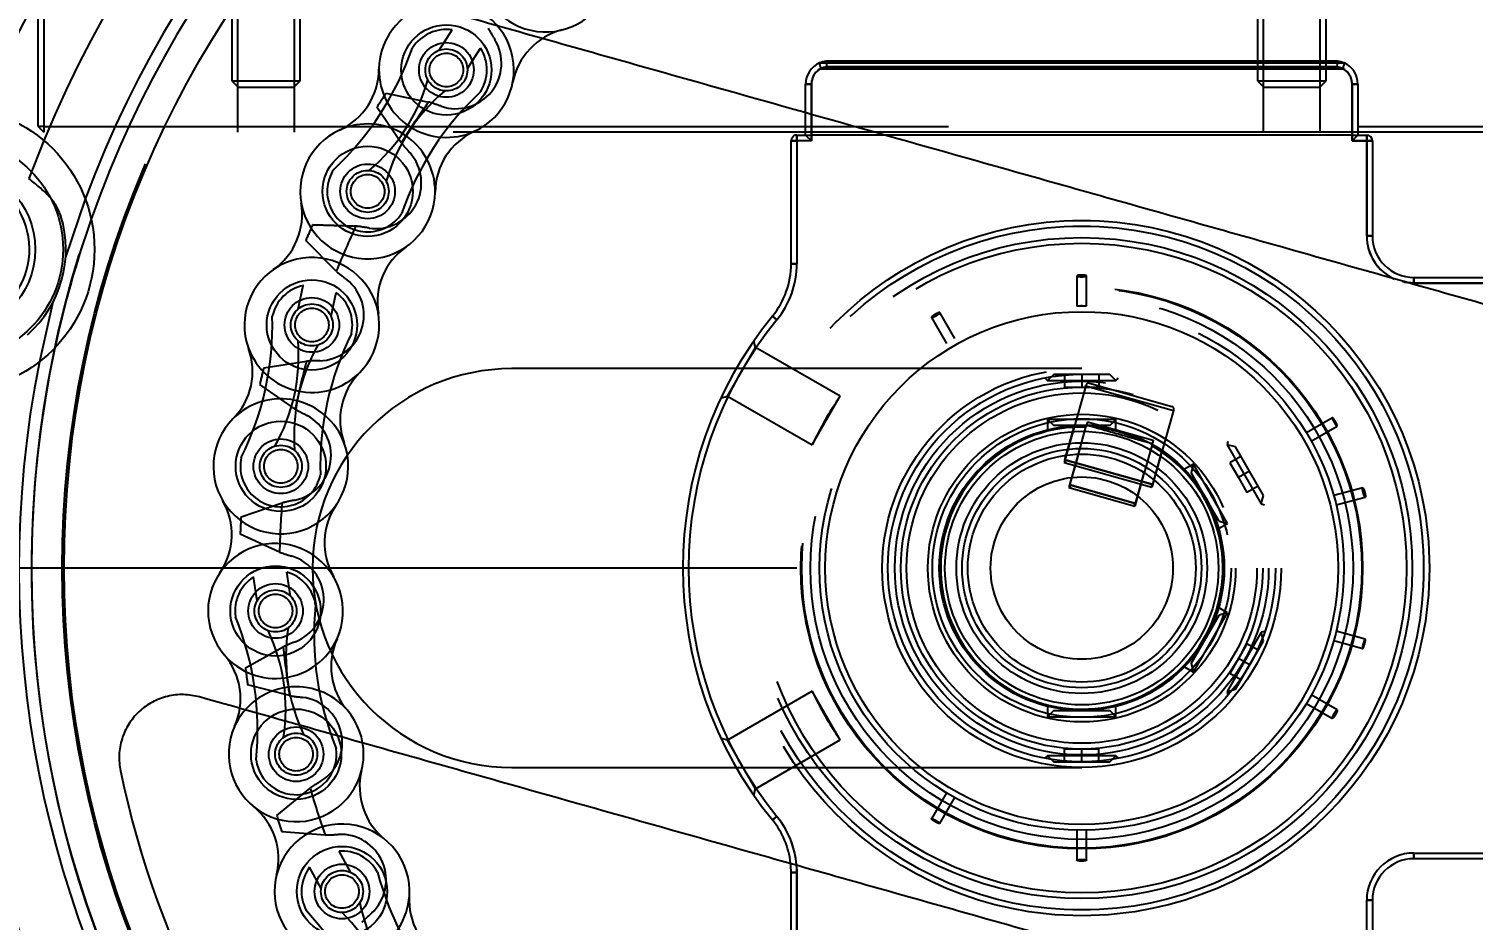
# Model space of a CAD drawing. Header units: metres. Extents: x 0 to 21025, y 0 to 14850.
# Drawn here: x 1991.2 to 2117.9, y 13153.8 to 13232 of the extents above; entities that cross this region are included whole.
import ezdxf

# ---------------------------------------------------------------- set-up
doc = ezdxf.new("R2010")
doc.units = ezdxf.units.M
doc.header["$LTSCALE"] = 25
doc.linetypes.add('HIDDEN2', pattern=[4.7625, 3.175, -1.5875])
for name, color, linetype in [('18_COTAS', 7, 'Continuous'), ('SL4', 4, 'Continuous'), ('ST1', 7, 'HIDDEN2')]:
    doc.layers.add(name, color=color, linetype=linetype)
doc.styles.add('ROMANS', font='ROMANS.SHX')
doc.dimstyles.new('25___1-25', dxfattribs={"dimscale": 25, "dimtxt": 2.5, "dimasz": 2, "dimexe": 1.5, "dimexo": 1, "dimgap": 0.5, "dimtad": 1, "dimzin": 12, "dimtxsty": 'ROMANS', "dimcen": 0, "dimclrd": 256, "dimclre": 256, "dimclrt": 3, "dimazin": 3, "dimtfac": 1, "dimtmove": 0, "dimatfit": 0, "dimfxl": 1, "dimlwd": -1, "dimlwe": -1, "dimarcsym": 0})

# ---------------------------------------------------------------- blocks, each defined once
blk = doc.blocks.new('*D36')
at = {"layer": '18_COTAS', "transparency": 16777216}
for p, q in [((2058.56, 13184.68), (1109.47, 13184.68)), ((1146.97, 11742.68), (1146.97, 13134.68)), ((1756.96, 11692.68), (1109.47, 11692.68))]:
    blk.add_line(p, q, dxfattribs=at)
for points in [[(1138.64, 13134.68), (1155.3, 13134.68), (1146.97, 13184.68)], [(1138.64, 11742.68), (1155.3, 11742.68), (1146.97, 11692.68)]]:
    blk.add_solid(points, dxfattribs=at)
at = {"layer": 'Defpoints', "color": 0, "transparency": 16777216}
for p in [(1146.97, 13184.68), (2083.56, 13184.68), (1781.96, 11692.68)]:
    blk.add_point(p, dxfattribs=at)
at = {"layer": '18_COTAS', "color": 3, "transparency": 16777216, "insert": (1103.22, 12438.68), "char_height": 62.5, "attachment_point": 5, "rotation": 90, "style": 'ROMANS'}
blk.add_mtext('1492', dxfattribs=at)

msp = doc.modelspace()

# ---------------------------------------------------------------- linework, layer by layer
at = {"layer": 'SL4'}
for p, q in [((2060.542, 13229.002), (2060.541, 13229.001)), ((2060.541, 13229.001), (2106.587, 13229.001)), ((2106.472, 13228.501), (2060.657, 13228.501)), ((2106.009, 13229.165), (2061.098, 13229.165)), ((2061.117, 13229.164), (2061.119, 13229.165)), ((2106.011, 13229.164), (2061.117, 13229.164)), ((2106.009, 13229.165), (2106.011, 13229.164)), ((2106.587, 13229.001), (2106.586, 13229.002)), ((2059.339, 13227.141), (2059.839, 13227.141)), ((2059.339, 13224.661), (2059.339, 13227.141)), ((2059.839, 13227.141), (2059.839, 13224.52)), ((2107.289, 13222.181), (2107.289, 13227.141)), ((2107.789, 13227.141), (2107.289, 13227.141)), ((2107.789, 13227.141), (2107.789, 13222.681)), ((2107.789, 13223.431), (2160.571, 13223.431)), ((2107.789, 13222.681), (2107.289, 13222.181)), ((2108.564, 13222.181), (2107.289, 13222.181)), ((2160.821, 13222.931), (2107.789, 13222.931)), ((2107.789, 13222.681), (2108.564, 13222.681)), ((2108.564, 13222.681), (2108.564, 13222.181)), ((2108.564, 13213.831), (2108.564, 13222.181)), ((2109.064, 13222.181), (2108.564, 13222.181)), ((2109.064, 13222.181), (2109.064, 13213.831)), ((2109.064, 13213.831), (2108.564, 13213.831)), ((2112.714, 13210.181), (2145.064, 13210.181)), ((2112.714, 13210.181), (2112.714, 13209.681)), ((2145.064, 13209.681), (2112.714, 13209.681)), ((2058.064, 13147.181), (2058.064, 13157.971)), ((2058.564, 13157.971), (2058.064, 13157.971)), ((2058.537, 13158.623), (2058.564, 13157.971)), ((2058.564, 13157.971), (2058.564, 13147.181))]:
    msp.add_line(p, q, dxfattribs=at)
at = {"layer": 'SL4', "flags": 128}
msp.add_lwpolyline([(2058.064, 13157.971), (2058.038, 13158.594), (2058.017, 13158.796)], dxfattribs=at)
at = {"layer": 'SL4'}
for centre, radius in [((2083.564, 13184.681), 125), ((2083.564, 13184.681), 123.91), ((2083.564, 13184.681), 122.777), ((2083.564, 13184.681), 119.686), ((2083.564, 13184.681), 89.286), ((1984.434, 13212.648), 12.5), ((2083.564, 13184.681), 22.5)]:
    msp.add_circle(centre, radius, dxfattribs=at)
for centre, radius, start, end in [((2083.564, 13184.681), 104.464, 171.10617, 157.38407), ((2083.564, 13184.681), 98.5, 170.88256, 157.60769), ((2083.564, 13184.681), 93.236, 168.80946, 159.68078), ((2083.564, 13184.681), 92.147, 74.24512, 160.5972), ((2083.564, 13184.681), 92.147, 167.89305, 74.24512), ((2083.564, 13184.681), 86.207, 11.91738, 136.57286), ((2061.379, 13227.141), 2.04, 114.22809, 180), ((2061.379, 13227.141), 1.54, 117.97552, 180), ((2061.379, 13227.141), 2.04, 97.37325, 114.22809), ((2105.749, 13227.141), 2.04, 65.77191, 82.62675), ((2105.749, 13227.141), 1.54, 0, 62.02448), ((2105.749, 13227.141), 2.04, 0, 65.77191), ((2108.564, 13222.181), 0.5, 0, 90), ((2112.714, 13213.831), 4.15, 180, 244.98263), ((2112.714, 13213.831), 3.65, 180, 270), ((2083.564, 13184.681), 86.207, 191.91738, 316.57286)]:
    msp.add_arc(centre, radius, start, end, dxfattribs=at)
for points, knots in [([(2023.483, 13234.777), (2029.196, 13233.165), (2040.622, 13229.941), (2057.777, 13225.101), (2074.97, 13220.251), (2092.22, 13215.384), (2109.472, 13210.517), (2126.668, 13205.666), (2143.827, 13200.825), (2155.255, 13197.601), (2160.969, 13195.989)], [0, 0, 0, 0, 0.1248794, 0.2497552, 0.3747174, 0.4999557, 0.6252115, 0.7501984, 0.8750981, 1, 1, 1, 1]), ([(2060.541, 13229.001), (2060.543, 13228.994), (2060.546, 13228.979), (2060.565, 13228.891), (2060.594, 13228.765), (2060.625, 13228.629), (2060.647, 13228.539), (2060.656, 13228.503), (2060.657, 13228.501)], [0, 0, 0, 0, 0.21274942, 0.42542478, 0.64019537, 0.85968505, 0.99158977, 1, 1, 1, 1]), ([(2106.587, 13229.001), (2106.585, 13228.994), (2106.582, 13228.979), (2106.563, 13228.891), (2106.535, 13228.765), (2106.503, 13228.629), (2106.481, 13228.539), (2106.472, 13228.503), (2106.472, 13228.501)], [0, 0, 0, 0, 0.21274942, 0.42542478, 0.64019537, 0.85968505, 0.99158977, 1, 1, 1, 1]), ([(2006.16, 13173.373), (2005.694, 13173.468), (2004.761, 13173.658), (2003.328, 13173.481), (2001.988, 13172.973), (2000.821, 13172.134), (1999.902, 13171.028), (1999.3, 13169.723), (1999.025, 13168.3), (1999.152, 13167.353), (1999.215, 13166.879)], [0, 0, 0, 0, 0.1248823, 0.2500592, 0.3752421, 0.500121, 0.625145, 0.7501711, 0.8751499, 1, 1, 1, 1]), ([(2143.646, 13134.586), (2137.933, 13136.198), (2126.507, 13139.421), (2109.351, 13144.261), (2092.158, 13149.111), (2074.908, 13153.978), (2057.656, 13158.845), (2040.46, 13163.696), (2023.302, 13168.537), (2011.874, 13171.761), (2006.16, 13173.373)], [0, 0, 0, 0, 0.1248794, 0.2497552, 0.3747174, 0.4999557, 0.6252115, 0.7501984, 0.8750981, 1, 1, 1, 1])]:
    msp.add_open_spline(points, degree=3, knots=knots, dxfattribs=at)
at = {"layer": 'ST1'}
for p, q in [((2008.996, 13242.631), (2008.996, 13227.436)), ((2014.996, 13227.436), (2014.996, 13242.631)), ((2098.996, 13242.631), (2098.996, 13227.436)), ((2104.996, 13227.436), (2104.996, 13242.631)), ((2009.496, 13234.931), (2009.496, 13222.931)), ((2014.496, 13222.931), (2014.496, 13234.931)), ((2099.496, 13234.931), (2099.496, 13222.931)), ((2104.496, 13222.931), (2104.496, 13234.931)), ((1991.996, 13223.431), (1991.996, 13234.431)), ((1992.496, 13234.431), (1992.496, 13223.431)), ((2027.18, 13230.122), (2028.336, 13231.904)), ((2029.657, 13228.517), (2030.813, 13230.299)), ((2060.657, 13228.501), (2106.472, 13228.501)), ((2061.117, 13229.164), (2106.011, 13229.164)), ((2061.184, 13228.665), (2105.944, 13228.665)), ((2105.944, 13228.665), (2061.184, 13228.665)), ((2061.185, 13228.665), (2105.944, 13228.665)), ((2008.996, 13227.436), (2011.996, 13227.436)), ((2008.996, 13227.436), (2009.55, 13226.881)), ((2011.996, 13227.436), (2014.996, 13227.436)), ((2014.441, 13226.881), (2014.996, 13227.436)), ((2059.339, 13227.141), (2059.839, 13227.141)), ((2059.839, 13227.141), (2059.339, 13227.141)), ((2059.839, 13227.141), (2059.339, 13227.141)), ((2059.339, 13227.141), (2059.839, 13227.141)), ((2059.339, 13227.141), (2059.839, 13227.141)), ((2059.839, 13227.141), (2059.339, 13227.141)), ((2059.839, 13227.141), (2059.339, 13227.141)), ((2059.839, 13222.681), (2059.839, 13227.141)), ((2059.839, 13222.181), (2059.839, 13227.141)), ((2098.996, 13227.436), (2101.996, 13227.436)), ((2098.996, 13227.436), (2099.55, 13226.881)), ((2101.996, 13227.436), (2104.996, 13227.436)), ((2104.441, 13226.881), (2104.996, 13227.436)), ((2107.789, 13227.141), (2107.289, 13227.141)), ((2107.289, 13227.141), (2107.289, 13222.681)), ((2107.289, 13227.141), (2107.789, 13227.141)), ((2107.289, 13227.141), (2107.789, 13227.141)), ((2107.289, 13227.141), (2107.289, 13222.181)), ((2107.789, 13227.141), (2107.289, 13227.141)), ((2107.789, 13227.141), (2107.289, 13227.141)), ((2107.289, 13227.141), (2107.789, 13227.141)), ((2107.289, 13227.141), (2107.789, 13227.141)), ((2009.55, 13226.881), (2011.996, 13226.881)), ((2011.996, 13226.881), (2014.441, 13226.881)), ((2022.542, 13226.365), (2026.26, 13225.576)), ((2099.55, 13226.881), (2101.996, 13226.881)), ((2101.996, 13226.881), (2104.441, 13226.881)), ((2023.859, 13221.984), (2021.708, 13225.117)), ((2059.339, 13222.681), (2059.339, 13224.661)), ((1991.996, 13223.431), (1992.496, 13222.931)), ((1992.496, 13223.431), (1991.996, 13223.431)), ((1992.496, 13223.431), (2107.789, 13223.431)), ((1992.496, 13223.431), (1992.496, 13222.931)), ((2059.839, 13224.52), (2059.839, 13222.181)), ((1992.491, 13222.204), (1991.183, 13218.858)), ((2107.789, 13222.931), (1992.496, 13222.931)), ((2058.064, 13222.181), (2058.564, 13222.181)), ((2058.064, 13211.392), (2058.064, 13222.181)), ((2058.564, 13222.181), (2058.064, 13222.181)), ((2058.064, 13222.181), (2058.564, 13222.181)), ((2058.564, 13222.181), (2058.064, 13222.181)), ((2058.564, 13222.681), (2058.564, 13222.181)), ((2058.564, 13222.681), (2059.339, 13222.681)), ((2058.564, 13222.181), (2058.564, 13222.681)), ((2058.564, 13222.681), (2058.564, 13222.181)), ((2058.564, 13222.181), (2058.564, 13222.681)), ((2058.564, 13222.181), (2058.564, 13211.392)), ((2059.839, 13222.181), (2058.564, 13222.181)), ((2059.339, 13222.681), (2059.839, 13222.181)), ((2059.339, 13222.681), (2059.839, 13222.681)), ((2107.289, 13222.681), (2059.839, 13222.681)), ((2107.289, 13222.681), (2107.789, 13222.681)), ((2107.289, 13222.181), (2108.564, 13222.181)), ((2108.564, 13222.181), (2108.564, 13222.681)), ((2108.564, 13222.681), (2108.564, 13222.181)), ((2108.564, 13222.181), (2108.564, 13222.681)), ((2108.564, 13222.181), (2109.064, 13222.181)), ((2108.564, 13222.181), (2108.564, 13213.831)), ((2109.064, 13222.181), (2108.564, 13222.181)), ((2108.564, 13222.181), (2109.064, 13222.181)), ((1996.13, 13217.057), (1994.41, 13211.968)), ((2016.08, 13214.799), (2019.879, 13214.687)), ((2019.879, 13214.687), (2016.08, 13214.799)), ((2018.158, 13210.724), (2015.482, 13213.423)), ((2108.564, 13213.831), (2109.064, 13213.831)), ((2109.064, 13213.831), (2108.564, 13213.831)), ((2108.564, 13213.831), (2109.064, 13213.831)), ((2058.064, 13211.392), (2058.564, 13211.392)), ((2058.564, 13211.392), (2058.064, 13211.392)), ((2058.064, 13211.392), (2058.564, 13211.392)), ((2058.564, 13211.392), (2058.064, 13211.392)), ((2014.809, 13207.413), (2015.264, 13209.488)), ((2083.139, 13210.32), (2083.139, 13207.664)), ((2083.989, 13207.688), (2083.989, 13210.32)), ((2112.714, 13209.681), (2112.714, 13210.181)), ((2112.714, 13210.181), (2112.714, 13209.681)), ((2112.714, 13209.681), (2112.714, 13210.181)), ((2112.714, 13209.681), (2145.064, 13209.681)), ((2017.692, 13206.78), (2018.148, 13208.854)), ((1993.295, 13208.014), (1992.101, 13202.776)), ((2072.429, 13204.818), (2071.113, 13207.097)), ((2083.587, 13207.692), (2083.471, 13207.691)), ((2056.425, 13206.782), (2056.812, 13206.466)), ((2056.812, 13206.466), (2056.425, 13206.782)), ((2056.425, 13206.782), (2056.812, 13206.466)), ((2056.812, 13206.466), (2056.425, 13206.782)), ((2070.377, 13206.672), (2071.693, 13204.393)), ((2054.951, 13204.04), (2054.803, 13204.595)), ((2053.722, 13201.911), (2054.951, 13204.04)), ((2062.378, 13199.752), (2054.951, 13204.04)), ((2011.787, 13202.265), (2015.545, 13202.833)), ((2083.564, 13202.181), (2033.564, 13202.181)), ((2052.493, 13199.781), (2053.722, 13201.911)), ((2014.559, 13198.626), (2011.444, 13200.804)), ((2080.339, 13201.365), (2080.564, 13201.14)), ((2081.105, 13201.681), (2080.564, 13201.14)), ((2080.564, 13201.14), (2086.564, 13201.14)), ((2086.023, 13201.681), (2081.105, 13201.681)), ((2083.923, 13200.685), (2082.022, 13193.948)), ((2082.064, 13201.681), (2082.064, 13200.556)), ((2082.064, 13200.556), (2083.564, 13200.556)), ((2083.564, 13201.681), (2083.564, 13200.556)), ((2083.564, 13200.556), (2085.064, 13200.556)), ((2083.923, 13200.685), (2083.937, 13200.733)), ((2083.923, 13200.685), (2091.622, 13198.513)), ((2084.245, 13200.906), (2091.463, 13198.869)), ((2085.064, 13201.681), (2085.064, 13200.556)), ((2086.564, 13201.14), (2086.023, 13201.681)), ((2086.564, 13201.14), (2086.775, 13201.351)), ((2051.942, 13199.634), (2052.493, 13199.781)), ((2052.493, 13199.781), (2059.919, 13195.494)), ((2059.919, 13195.494), (2062.378, 13199.752)), ((2091.622, 13198.513), (2089.722, 13191.776)), ((2091.636, 13198.561), (2091.622, 13198.513)), ((2086.564, 13197.722), (2080.564, 13197.722)), ((2080.564, 13197.722), (2081.105, 13197.181)), ((2080.564, 13197.722), (2080.564, 13196.816)), ((2086.023, 13197.181), (2081.105, 13197.181)), ((2082.09, 13194.189), (2082.93, 13197.165)), ((2083.267, 13194.677), (2083.937, 13197.051)), ((2083.937, 13197.051), (2083.989, 13197.237)), ((2084.071, 13197.526), (2083.989, 13197.237)), ((2083.989, 13197.237), (2084.881, 13196.986)), ((2084.071, 13197.526), (2089.845, 13195.897)), ((2086.023, 13197.181), (2086.564, 13197.722)), ((2086.564, 13196.826), (2086.564, 13197.722)), ((2105.555, 13197.868), (2103.276, 13196.553)), ((2103.701, 13195.816), (2105.98, 13197.132)), ((2088.873, 13195.86), (2089.764, 13195.608)), ((2089.764, 13195.608), (2089.711, 13195.421)), ((2089.845, 13195.897), (2089.764, 13195.608)), ((2096.396, 13195.8), (2096.318, 13195.509)), ((2096.318, 13195.509), (2099.318, 13190.312)), ((2097.057, 13195.311), (2096.318, 13195.509)), ((2089.79, 13192.016), (2082.09, 13194.189)), ((2082.09, 13194.189), (2089.79, 13192.016)), ((2089.79, 13192.016), (2082.09, 13194.189)), ((2082.09, 13194.189), (2089.79, 13192.016)), ((2083.219, 13194.508), (2082.442, 13191.752)), ((2082.51, 13191.992), (2083.267, 13194.677)), ((2089.711, 13195.421), (2089.042, 13193.048)), ((2089.79, 13192.016), (2090.629, 13194.993)), ((2097.537, 13194.48), (2096.562, 13193.918)), ((2099.516, 13191.052), (2097.057, 13195.311)), ((2082.022, 13193.948), (2089.722, 13191.776)), ((2088.284, 13190.363), (2089.042, 13193.048)), ((2093.358, 13193.8), (2092.582, 13193.351)), ((2093.358, 13193.8), (2093.16, 13193.061)), ((2095.619, 13188.802), (2093.16, 13193.061)), ((2096.358, 13188.604), (2093.358, 13193.8)), ((2096.562, 13193.918), (2097.312, 13192.619)), ((2098.287, 13193.181), (2097.312, 13192.619)), ((2082.442, 13191.752), (2088.216, 13190.122)), ((2088.284, 13190.363), (2082.51, 13191.992)), ((2082.51, 13191.992), (2088.284, 13190.363)), ((2088.994, 13192.879), (2088.216, 13190.122)), ((2097.312, 13192.619), (2098.062, 13191.32)), ((2099.037, 13191.882), (2098.062, 13191.32)), ((2108.219, 13191.727), (2105.677, 13191.046)), ((2009.8, 13189.166), (2013.396, 13190.396)), ((2099.318, 13190.312), (2099.516, 13191.052)), ((2105.897, 13190.225), (2108.439, 13190.906)), ((2099.318, 13190.312), (2099.609, 13190.234)), ((2095.573, 13188.15), (2096.358, 13188.604)), ((2095.619, 13188.802), (2096.358, 13188.604)), ((2013.178, 13186.081), (2009.725, 13187.668)), ((2014.127, 13182.225), (2013.825, 13184.327)), ((2011.206, 13181.805), (2010.903, 13183.907)), ((2093.16, 13176.302), (2095.619, 13180.561)), ((2093.358, 13175.562), (2096.358, 13180.759)), ((2096.358, 13180.759), (2095.573, 13181.212)), ((2096.358, 13180.759), (2095.619, 13180.561)), ((2099.318, 13179.05), (2096.318, 13173.854)), ((2099.609, 13179.128), (2099.318, 13179.05)), ((2099.516, 13178.311), (2099.318, 13179.05)), ((2108.439, 13178.456), (2105.897, 13179.137)), ((2010.185, 13175.923), (2013.504, 13177.775)), ((2097.057, 13174.052), (2099.516, 13178.311)), ((2098.062, 13178.043), (2097.312, 13176.744)), ((2099.037, 13177.48), (2098.062, 13178.043)), ((2105.677, 13178.316), (2108.219, 13177.635)), ((2097.312, 13176.744), (2096.562, 13175.445)), ((2098.287, 13176.181), (2097.312, 13176.744)), ((2092.582, 13176.011), (2093.358, 13175.562)), ((2093.16, 13176.302), (2093.358, 13175.562)), ((2097.537, 13174.882), (2096.562, 13175.445)), ((2014.059, 13173.491), (2010.378, 13174.435)), ((2096.318, 13173.854), (2097.057, 13174.052)), ((2059.919, 13173.869), (2052.493, 13169.581)), ((2062.378, 13169.61), (2059.919, 13173.869)), ((2096.318, 13173.854), (2096.396, 13173.563)), ((2103.276, 13172.81), (2105.555, 13171.494)), ((2105.98, 13172.23), (2103.701, 13173.546)), ((2080.564, 13172.547), (2080.564, 13171.64)), ((2081.105, 13172.181), (2080.564, 13171.64)), ((2080.564, 13171.64), (2086.564, 13171.64)), ((2081.105, 13172.181), (2086.023, 13172.181)), ((2086.564, 13171.64), (2086.023, 13172.181)), ((2086.564, 13171.64), (2086.564, 13172.537)), ((2052.493, 13169.581), (2051.942, 13169.729)), ((2054.951, 13165.322), (2052.493, 13169.581)), ((2054.951, 13165.322), (2062.378, 13169.61)), ((2080.564, 13168.222), (2080.339, 13167.997)), ((2086.564, 13168.222), (2080.564, 13168.222)), ((2080.564, 13168.222), (2081.105, 13167.681)), ((2081.105, 13167.681), (2086.023, 13167.681)), ((2083.564, 13168.806), (2082.064, 13168.806)), ((2082.064, 13167.681), (2082.064, 13168.806)), ((2083.564, 13167.681), (2083.564, 13168.806)), ((2085.064, 13168.806), (2083.564, 13168.806)), ((2085.064, 13167.681), (2085.064, 13168.806)), ((2086.023, 13167.681), (2086.564, 13168.222)), ((2086.775, 13168.011), (2086.564, 13168.222)), ((2033.564, 13167.181), (2083.564, 13167.181)), ((2012.928, 13162.961), (2015.863, 13165.376)), ((2054.803, 13164.767), (2054.951, 13165.322)), ((2071.693, 13164.969), (2070.377, 13162.69)), ((2071.113, 13162.265), (2072.429, 13164.544)), ((2056.812, 13162.896), (2056.425, 13162.58)), ((2056.425, 13162.58), (2056.812, 13162.896)), ((2056.812, 13162.896), (2056.425, 13162.58)), ((2056.425, 13162.58), (2056.812, 13162.896)), ((2017.174, 13161.26), (2013.383, 13161.532)), ((2083.139, 13161.699), (2083.139, 13159.043)), ((2083.989, 13159.043), (2083.989, 13161.675)), ((2019.418, 13157.984), (2018.396, 13159.846)), ((2112.714, 13159.681), (2145.064, 13159.681)), ((2112.714, 13159.681), (2112.714, 13159.181)), ((2112.714, 13159.181), (2112.714, 13159.681)), ((2112.714, 13159.681), (2112.714, 13159.181)), ((2112.714, 13159.181), (2112.714, 13159.681)), ((2145.064, 13159.181), (2112.714, 13159.181)), ((2016.83, 13156.564), (2015.808, 13158.425)), ((2058.064, 13157.971), (2058.564, 13157.971)), ((2058.564, 13157.971), (2058.064, 13157.971)), ((2058.064, 13157.971), (2058.564, 13157.971)), ((2058.564, 13147.181), (2058.564, 13157.971)), ((2108.564, 13147.181), (2108.564, 13155.531)), ((2108.564, 13155.531), (2109.064, 13155.531)), ((2109.064, 13155.531), (2108.564, 13155.531)), ((2108.564, 13155.531), (2109.064, 13155.531)), ((2109.064, 13155.531), (2108.564, 13155.531)), ((2109.064, 13155.531), (2109.064, 13147.181))]:
    msp.add_line(p, q, dxfattribs=at)
at = {"layer": 'ST1', "flags": 128}
for points in [[(2112.714, 13209.681), (2111.905, 13209.761), (2111.703, 13209.806)], [(2112.714, 13209.681), (2111.905, 13209.761), (2111.703, 13209.806)], [(2111.879, 13209.766), (2111.905, 13209.761), (2112.714, 13209.681)], [(2111.879, 13209.766), (2111.905, 13209.761), (2112.714, 13209.681)]]:
    msp.add_lwpolyline(points, dxfattribs=at)
at = {"layer": 'ST1'}
for centre, radius in [((2083.564, 13184.681), 114.333), ((2083.564, 13184.681), 92.131), ((2083.564, 13184.681), 89.448), ((2027.817, 13228.391), 3.96), ((2027.817, 13228.391), 2.399), ((2027.817, 13228.391), 1.845), ((2027.817, 13228.391), 1.476), ((1984.434, 13212.648), 9.75), ((2020.908, 13217.734), 3.96), ((1984.434, 13212.648), 7.312), ((2020.908, 13217.734), 2.399), ((2020.908, 13217.734), 1.845), ((2020.908, 13217.734), 1.476), ((2083.564, 13184.681), 30.5), ((2083.564, 13184.681), 30.5), ((2083.564, 13184.681), 30.5), ((2083.564, 13184.681), 30.5), ((2083.564, 13184.681), 30), ((2083.564, 13184.681), 29), ((2083.564, 13184.681), 28.5), ((2016.013, 13206.015), 3.96), ((2016.013, 13206.015), 2.398), ((2083.564, 13184.681), 24.647), ((2083.564, 13184.681), 24.571), ((2083.564, 13184.681), 23.806), ((2083.564, 13184.681), 23.806), ((2083.564, 13184.681), 23.806), ((2083.564, 13184.681), 23.806), ((2016.013, 13206.015), 1.845), ((2016.013, 13206.015), 1.476), ((2083.564, 13184.681), 23.01), ((2083.564, 13184.681), 17.5), ((2083.564, 13184.681), 17), ((2083.564, 13184.681), 16.4), ((2083.564, 13184.681), 15.875), ((2083.564, 13184.681), 15.375), ((2083.564, 13184.681), 13.5), ((2083.564, 13184.681), 13.5), ((2013.289, 13193.611), 3.96), ((2083.564, 13184.681), 13.1), ((2083.564, 13184.681), 13.1), ((2083.564, 13184.681), 13.1), ((2083.564, 13184.681), 13.1), ((2083.564, 13184.681), 12.5), ((2013.289, 13193.611), 2.398), ((2013.289, 13193.611), 1.845), ((2083.564, 13184.681), 12), ((2083.564, 13184.681), 11), ((2013.289, 13193.611), 1.476), ((2083.564, 13184.681), 10.5), ((2083.564, 13184.681), 10), ((2083.564, 13184.681), 8), ((2012.824, 13180.919), 3.96), ((2012.824, 13180.919), 2.398), ((2012.824, 13180.919), 1.845), ((2012.824, 13180.919), 1.476), ((2014.633, 13168.349), 3.96), ((2014.633, 13168.349), 2.398), ((2014.633, 13168.349), 1.845), ((2014.633, 13168.349), 1.476), ((2018.657, 13156.303), 3.96), ((2018.657, 13156.303), 2.399), ((2018.657, 13156.303), 1.845), ((2018.657, 13156.303), 1.476)]:
    msp.add_circle(centre, radius, dxfattribs=at)
for centre, radius, start, end in [((2036.517, 13237.642), 5.92, 94.0397, 338.90632), ((2027.817, 13228.391), 5.92, 294.61097, 179.47759), ((2027.817, 13228.391), 3.552, 81.59764, 147.04428), ((2028.649, 13228.989), 4, 251.17231, 31.03223), ((2049.707, 13242.312), 20.92, 209.39148, 212.56876), ((2039.447, 13226.17), 5.92, 104.32533, 169.19195), ((1999.947, 13238.891), 26.322, 313.08443, 341.00413), ((2027.817, 13228.391), 3.552, 327.04428, 32.49092), ((2015.977, 13228.499), 5.92, 294.61097, 359.47759), ((2027.817, 13228.391), 5.92, 179.47761, 294.61095), ((2061.379, 13227.141), 1.54, 97.28562, 180), ((2061.379, 13227.141), 1.54, 97.27571, 180), ((2061.379, 13227.141), 1.54, 97.27571, 180), ((2061.379, 13227.141), 1.54, 97.27571, 180), ((2061.379, 13227.141), 1.54, 117.97552, 180), ((2061.379, 13227.141), 1.54, 117.97552, 180), ((2061.379, 13227.141), 1.54, 117.97552, 180), ((2105.749, 13227.141), 1.54, 0, 82.71438), ((2105.749, 13227.141), 1.54, 0, 82.72429), ((2105.749, 13227.141), 1.54, 0, 82.72429), ((2105.749, 13227.141), 1.54, 0, 82.72429), ((2105.749, 13227.141), 1.54, 0, 62.02448), ((2105.749, 13227.141), 1.54, 0, 62.02448), ((2105.749, 13227.141), 1.54, 0, 62.02448), ((2010.641, 13231.958), 16.175, 310.03728, 344.05128), ((2083.564, 13184.681), 73.9, 145.66363, 146.82662), ((2038.083, 13214.167), 16.175, 130.03728, 164.05128), ((2048.777, 13207.234), 26.322, 133.08443, 161.00413), ((2083.564, 13184.681), 70.4, 144.48676, 148.00349), ((2020.078, 13205.59), 20.92, 69.63577, 72.81305), ((2020.908, 13217.734), 5.92, 359.47762, 114.61094), ((2020.908, 13217.734), 5.92, 114.61097, 359.47759), ((2032.747, 13217.626), 5.92, 114.61097, 179.47759), ((2058.564, 13222.181), 0.5, 90, 180), ((2021.62, 13218.471), 4, 261.45802, 41.31794), ((2039.96, 13235.34), 20.92, 219.67719, 222.85447), ((2020.908, 13217.734), 3.552, 147.04428, 327.04428), ((1984.434, 13212.648), 6.8, 243.65253, 84.83772), ((2009.239, 13215.726), 5.92, 304.89661, 9.76323), ((1984.434, 13212.648), 10, 311.50543, 16.98481), ((2083.564, 13184.681), 92.147, 160.5972, 167.89305), ((2083.564, 13184.681), 73.9, 155.94934, 157.11233), ((2083.564, 13184.681), 70.4, 154.77247, 158.28921), ((2017.365, 13193.918), 20.92, 79.92149, 83.09877), ((2112.714, 13213.831), 4.15, 180, 245.89881), ((2112.714, 13213.831), 4.15, 180, 244.98263), ((2112.714, 13213.831), 4.15, 180, 245.89881), ((2016.013, 13206.015), 5.92, 315.18225, 200.04886), ((2027.682, 13208.023), 5.92, 124.89661, 189.76323), ((2031.616, 13226.741), 20.92, 229.96291, 233.14019), ((2050.764, 13211.392), 7.3, 320.84256, 0), ((2050.764, 13211.392), 7.8, 320.84256, 0), ((2050.764, 13211.392), 7.8, 320.84256, 0), ((2050.764, 13211.392), 7.8, 320.84256, 0), ((2050.764, 13211.392), 7.8, 320.84256, 0), ((2016.013, 13206.015), 3.552, 102.16892, 167.61556), ((2016.582, 13206.867), 4, 271.74373, 51.60365), ((2016.013, 13206.015), 3.552, 347.61556, 53.06219), ((1986.231, 13206.053), 26.322, 333.6557, 1.57541), ((2083.564, 13184.681), 35, 140.84256, 219.15744), ((2083.564, 13184.681), 34.5, 140.84256, 219.15744), ((2083.564, 13184.681), 34.5, 140.84256, 219.15744), ((2083.564, 13184.681), 34.5, 140.84256, 219.15744), ((2083.564, 13184.681), 34.5, 140.84256, 219.15744), ((1998.679, 13203.32), 16.175, 330.60856, 4.62255), ((2043.071, 13193.573), 26.322, 153.6557, 181.57541), ((2004.89, 13201.956), 5.92, 315.18225, 20.04886), ((2016.013, 13206.015), 5.92, 200.04887, 315.18224), ((2030.623, 13196.306), 16.175, 150.60856, 184.62255), ((2083.564, 13184.681), 73.9, 166.23506, 167.39805), ((2083.564, 13184.681), 70.4, 165.05818, 168.57492), ((2016.78, 13181.949), 20.92, 90.2072, 93.38448), ((2033.564, 13184.681), 17.5, 90, 270), ((2024.412, 13197.67), 5.92, 135.18225, 200.04886), ((2084.177, 13200.665), 0.25, 74.24512, 164.24512), ((2013.289, 13193.611), 5.92, 20.04883, 135.18227), ((2083.564, 13184.681), 26, 144.57358, 155.42642), ((2013.697, 13194.551), 4, 282.02945, 61.88937), ((2024.94, 13216.789), 20.92, 240.24862, 243.4259), ((2091.395, 13198.629), 0.25, 344.24512, 74.24512), ((2013.289, 13193.611), 5.92, 135.18225, 20.04886), ((2083.564, 13184.681), 12.375, 88.27479, 60.21546), ((2083.564, 13184.681), 12.375, 64.59801, 83.89223), ((2013.289, 13193.611), 3.552, 167.61556, 347.61556), ((2082.331, 13194.121), 0.25, 164.24512, 254.24512), ((2082.75, 13191.924), 0.25, 164.24512, 254.24512), ((2089.549, 13192.084), 0.25, 254.24512, 344.24512), ((2003.07, 13187.631), 5.92, 325.46788, 30.3345), ((2083.564, 13184.681), 70.4, 175.3439, 178.86063), ((2018.341, 13170.069), 20.92, 100.49292, 103.6702), ((2083.564, 13184.681), 73.9, 176.52077, 177.68376), ((2023.043, 13186.899), 5.92, 145.46788, 210.3345), ((2088.044, 13190.431), 0.25, 254.24512, 344.24512), ((2012.824, 13180.919), 5.92, 335.75351, 220.62013), ((2020.149, 13205.805), 20.92, 250.53434, 253.71162), ((2013.058, 13181.917), 4, 292.31516, 72.17508), ((2012.824, 13180.919), 3.552, 8.18682, 73.63346), ((2012.824, 13180.919), 3.552, 122.74018, 188.18682), ((1984.928, 13170.491), 26.322, 354.22697, 22.14667), ((2042.529, 13178.778), 26.322, 174.22697, 202.14667), ((1997.543, 13172.305), 16.175, 351.17982, 25.19382), ((2029.914, 13176.963), 16.175, 171.17982, 205.19382), ((2012.824, 13180.919), 5.92, 220.62015, 335.7535), ((2021.998, 13158.657), 20.92, 110.77863, 113.95591), ((2083.564, 13184.681), 70.4, 185.62961, 189.14635), ((2023.62, 13176.057), 5.92, 155.75351, 220.62013), ((2003.837, 13173.211), 5.92, 335.75351, 40.62013), ((2083.564, 13184.681), 73.9, 186.80648, 187.96948), ((2014.633, 13168.349), 5.92, 40.62011, 155.75353), ((2017.397, 13194.143), 20.92, 260.82005, 263.99733), ((2014.684, 13169.372), 4, 302.60088, 82.4608), ((2083.564, 13184.681), 26, 204.57358, 215.42642), ((2014.633, 13168.349), 5.92, 155.75351, 40.62013), ((2014.633, 13168.349), 3.552, 188.18682, 8.18682), ((2026.123, 13165.492), 5.92, 166.03915, 230.90577), ((2027.634, 13148.082), 20.92, 121.06435, 124.24162), ((2083.564, 13184.681), 70.4, 195.91533, 199.43206), ((2007.166, 13159.16), 5.92, 346.03915, 50.90577), ((2083.564, 13184.681), 73.9, 197.0922, 198.25519), ((2050.764, 13157.971), 7.3, 6.49473, 39.15744), ((2050.764, 13157.971), 7.8, 0, 39.15744), ((2050.764, 13157.971), 7.8, 0, 39.15744), ((2050.764, 13157.971), 7.8, 0, 39.15744), ((2050.764, 13157.971), 7.8, 4.79557, 39.15744), ((2018.657, 13156.303), 5.92, 356.32478, 241.1914), ((2016.771, 13182.176), 20.92, 271.10577, 274.28304), ((2018.525, 13157.319), 4, 312.88659, 92.74651), ((2018.657, 13156.303), 3.552, 28.75809, 94.20473), ((2112.714, 13155.531), 4.15, 90, 180), ((2112.714, 13155.531), 4.15, 90, 180), ((2112.714, 13155.531), 4.15, 90, 180), ((2112.714, 13155.531), 4.15, 90, 180), ((2112.714, 13155.531), 3.65, 90, 180), ((2018.657, 13156.303), 3.552, 143.31146, 208.75809), ((2047.22, 13164.735), 26.322, 194.79824, 222.71794), ((2018.657, 13156.303), 5.92, 241.19143, 356.32476), ((2036.047, 13158.604), 16.175, 191.7511, 225.76509), ((2030.472, 13155.544), 5.92, 176.32478, 241.1914), ((1996.204, 13136.738), 26.322, 14.79824, 42.71794), ((2007.376, 13142.869), 16.175, 11.7511, 45.76509), ((2035.068, 13138.684), 20.92, 131.35006, 134.52734)]:
    msp.add_arc(centre, radius, start, end, dxfattribs=at)
for points, knots in [([(2061.119, 13229.165), (2061.12, 13229.157), (2061.123, 13229.142), (2061.138, 13229.028), (2061.159, 13228.864), (2061.176, 13228.734), (2061.184, 13228.669)], [0, 0, 0, 0, 0.2500001, 0.5000001, 0.7500001, 1, 1, 1, 1]), ([(2106.009, 13229.165), (2106.008, 13229.157), (2106.006, 13229.142), (2105.991, 13229.028), (2105.969, 13228.864), (2105.953, 13228.734), (2105.944, 13228.669)], [0, 0, 0, 0, 0.2500001, 0.5000001, 0.7500001, 1, 1, 1, 1]), ([(1993.997, 13215.569), (1993.875, 13215.884), (1993.63, 13216.514), (1992.748, 13217.61), (1991.809, 13218.359), (1991.183, 13218.858)], [0, 0, 0, 0, 0.2498894, 0.500122, 1, 1, 1, 1]), ([(2083.799, 13210.26), (2083.757, 13210.256), (2083.673, 13210.249), (2083.528, 13210.247), (2083.389, 13210.253), (2083.269, 13210.266), (2083.181, 13210.286), (2083.136, 13210.309), (2083.139, 13210.333), (2083.19, 13210.356), (2083.286, 13210.375), (2083.412, 13210.388), (2083.555, 13210.392), (2083.697, 13210.389), (2083.825, 13210.378), (2083.924, 13210.36), (2083.983, 13210.338), (2083.996, 13210.314), (2083.959, 13210.29), (2083.887, 13210.271), (2083.823, 13210.263), (2083.799, 13210.26)], [0, 0, 0, 0, 0.0528437, 0.1056998, 0.1583114, 0.2110287, 0.2642692, 0.3182294, 0.3727994, 0.4275977, 0.4821312, 0.5360236, 0.5891923, 0.6418769, 0.6945172, 0.747562, 0.801289, 0.8556916, 0.9104684, 0.9651402, 1, 1, 1, 1]), ([(2071.105, 13207.104), (2071.111, 13207.097), (2071.121, 13207.085), (2071.083, 13207.036), (2071.009, 13206.972), (2070.904, 13206.897), (2070.782, 13206.822), (2070.657, 13206.755), (2070.542, 13206.702), (2070.449, 13206.669), (2070.389, 13206.659), (2070.368, 13206.676), (2070.39, 13206.716), (2070.454, 13206.776), (2070.551, 13206.848), (2070.669, 13206.924), (2070.794, 13206.995), (2070.914, 13207.053), (2071.014, 13207.093), (2071.078, 13207.108), (2071.098, 13207.105), (2071.105, 13207.104)], [0, 0, 0, 0, 0.0547358, 0.1094782, 0.1639903, 0.2178471, 0.270979, 0.323642, 0.3762883, 0.4293674, 0.4831438, 0.5375872, 0.5923744, 0.64702, 0.7010968, 0.7544386, 0.8072098, 0.8598166, 0.9127239, 0.9662671, 1, 1, 1, 1]), ([(2083.162, 13207.688), (2083.162, 13207.688), (2083.139, 13207.688), (2083.134, 13207.688), (2083.156, 13207.688), (2083.229, 13207.689), (2083.338, 13207.691), (2083.457, 13207.691), (2083.534, 13207.692), (2083.564, 13207.692)], [0, 0, 0, 0, 0.0019829, 0.1793536, 0.356698, 0.5340426, 0.7114136, 0.8887959, 1, 1, 1, 1]), ([(2083.564, 13207.692), (2083.612, 13207.692), (2083.708, 13207.691), (2083.835, 13207.69), (2083.932, 13207.689), (2083.985, 13207.688), (2083.998, 13207.688), (2083.976, 13207.688), (2083.97, 13207.688)], [0, 0, 0, 0, 0.1852939, 0.370587, 0.5559, 0.7412259, 0.9265302, 1, 1, 1, 1]), ([(2052.274, 13200.363), (2052.195, 13200.204), (2052.026, 13199.861), (2051.914, 13199.623), (2051.929, 13199.655), (2051.933, 13199.664)], [0, 0, 0, 0, 0.37973776, 0.81975772, 1, 1, 1, 1]), ([(2084.881, 13196.986), (2085.805, 13196.725), (2087.14, 13196.348), (2088.465, 13195.975), (2088.873, 13195.86)], [0, 0, 0, 0, 0.6921026, 1, 1, 1, 1]), ([(2105.718, 13197.711), (2105.742, 13197.676), (2105.791, 13197.604), (2105.863, 13197.478), (2105.925, 13197.356), (2105.969, 13197.25), (2105.991, 13197.172), (2105.988, 13197.129), (2105.96, 13197.129), (2105.91, 13197.171), (2105.843, 13197.252), (2105.768, 13197.36), (2105.694, 13197.483), (2105.628, 13197.608), (2105.578, 13197.72), (2105.548, 13197.808), (2105.543, 13197.863), (2105.564, 13197.877), (2105.608, 13197.847), (2105.662, 13197.787), (2105.702, 13197.733), (2105.718, 13197.711)], [0, 0, 0, 0, 0.0527636, 0.1055368, 0.1581379, 0.2109437, 0.2643315, 0.3184369, 0.3730907, 0.427875, 0.4823005, 0.5360365, 0.5890685, 0.6416954, 0.6943829, 0.7475617, 0.8014542, 0.8559799, 0.9107777, 0.9653556, 1, 1, 1, 1]), ([(2108.2, 13191.618), (2108.204, 13191.584), (2108.211, 13191.515), (2108.238, 13191.38), (2108.275, 13191.241), (2108.317, 13191.11), (2108.361, 13191.003), (2108.401, 13190.929), (2108.434, 13190.899), (2108.455, 13190.915), (2108.461, 13190.979), (2108.452, 13191.081), (2108.429, 13191.21), (2108.395, 13191.35), (2108.354, 13191.485), (2108.31, 13191.601), (2108.268, 13191.686), (2108.233, 13191.731), (2108.208, 13191.728), (2108.198, 13191.686), (2108.2, 13191.637), (2108.2, 13191.618)], [0, 0, 0, 0, 0.0533274, 0.106675, 0.1595624, 0.2121581, 0.2649369, 0.31829, 0.3723664, 0.4270057, 0.481794, 0.5362414, 0.5900111, 0.6430761, 0.6957203, 0.7483989, 0.8015434, 0.8553904, 0.9098821, 0.9646765, 1, 1, 1, 1]), ([(2108.2, 13177.744), (2108.204, 13177.778), (2108.211, 13177.847), (2108.238, 13177.982), (2108.275, 13178.122), (2108.317, 13178.252), (2108.361, 13178.36), (2108.401, 13178.433), (2108.434, 13178.464), (2108.455, 13178.447), (2108.461, 13178.384), (2108.452, 13178.281), (2108.429, 13178.152), (2108.395, 13178.013), (2108.354, 13177.878), (2108.31, 13177.762), (2108.268, 13177.676), (2108.233, 13177.632), (2108.208, 13177.634), (2108.198, 13177.676), (2108.2, 13177.725), (2108.2, 13177.744)], [0, 0, 0, 0, 0.0533274, 0.106675, 0.1595624, 0.2121581, 0.2649369, 0.31829, 0.3723664, 0.4270057, 0.481794, 0.5362414, 0.5900111, 0.6430761, 0.6957203, 0.7483989, 0.8015434, 0.8553904, 0.9098821, 0.9646765, 1, 1, 1, 1]), ([(2105.718, 13171.651), (2105.742, 13171.687), (2105.791, 13171.759), (2105.863, 13171.885), (2105.925, 13172.006), (2105.969, 13172.112), (2105.991, 13172.191), (2105.988, 13172.233), (2105.96, 13172.234), (2105.91, 13172.191), (2105.843, 13172.111), (2105.768, 13172.002), (2105.694, 13171.879), (2105.628, 13171.755), (2105.578, 13171.643), (2105.548, 13171.554), (2105.543, 13171.5), (2105.564, 13171.486), (2105.608, 13171.515), (2105.662, 13171.576), (2105.702, 13171.63), (2105.718, 13171.651)], [0, 0, 0, 0, 0.0527636, 0.1055368, 0.1581379, 0.2109437, 0.2643315, 0.3184369, 0.3730907, 0.427875, 0.4823005, 0.5360365, 0.5890685, 0.6416954, 0.6943829, 0.7475617, 0.8014542, 0.8559799, 0.9107777, 0.9653556, 1, 1, 1, 1]), ([(2071.105, 13162.259), (2071.111, 13162.265), (2071.121, 13162.278), (2071.083, 13162.326), (2071.009, 13162.391), (2070.904, 13162.465), (2070.782, 13162.54), (2070.657, 13162.608), (2070.542, 13162.661), (2070.449, 13162.694), (2070.389, 13162.703), (2070.368, 13162.687), (2070.39, 13162.646), (2070.454, 13162.586), (2070.551, 13162.514), (2070.669, 13162.438), (2070.794, 13162.368), (2070.914, 13162.309), (2071.014, 13162.27), (2071.078, 13162.254), (2071.098, 13162.258), (2071.105, 13162.259)], [0, 0, 0, 0, 0.0547358, 0.1094782, 0.1639903, 0.2178471, 0.270979, 0.323642, 0.3762883, 0.4293674, 0.4831438, 0.5375872, 0.5923744, 0.64702, 0.7010968, 0.7544386, 0.8072098, 0.8598166, 0.9127239, 0.9662671, 1, 1, 1, 1]), ([(2083.799, 13159.102), (2083.757, 13159.106), (2083.673, 13159.113), (2083.528, 13159.115), (2083.389, 13159.109), (2083.269, 13159.096), (2083.181, 13159.077), (2083.136, 13159.054), (2083.139, 13159.029), (2083.19, 13159.006), (2083.286, 13158.987), (2083.412, 13158.975), (2083.555, 13158.97), (2083.697, 13158.974), (2083.825, 13158.985), (2083.924, 13159.002), (2083.983, 13159.024), (2083.996, 13159.049), (2083.959, 13159.073), (2083.887, 13159.091), (2083.823, 13159.099), (2083.799, 13159.102)], [0, 0, 0, 0, 0.0528437, 0.1056998, 0.1583114, 0.2110287, 0.2642692, 0.3182294, 0.3727994, 0.4275977, 0.4821312, 0.5360236, 0.5891923, 0.6418769, 0.6945172, 0.747562, 0.801289, 0.8556916, 0.9104684, 0.9651402, 1, 1, 1, 1])]:
    msp.add_open_spline(points, degree=3, knots=knots, dxfattribs=at)

# ---------------------------------------------------------------- dimensions: what is measured, and where the dimension line sits
at = {"layer": '18_COTAS'}
dim = msp.add_linear_dim(base=(1146.971, 13184.681), p1=(1781.96, 11692.681), p2=(2083.564, 13184.681), angle=90, dimstyle='25___1-25', dxfattribs=at)
dim.commit()
dim.dimension.update_dxf_attribs({"geometry": '*D36', "text_midpoint": (1146.971, 12438.681), "dimtype": 160})

doc.saveas('drawing.dxf')
